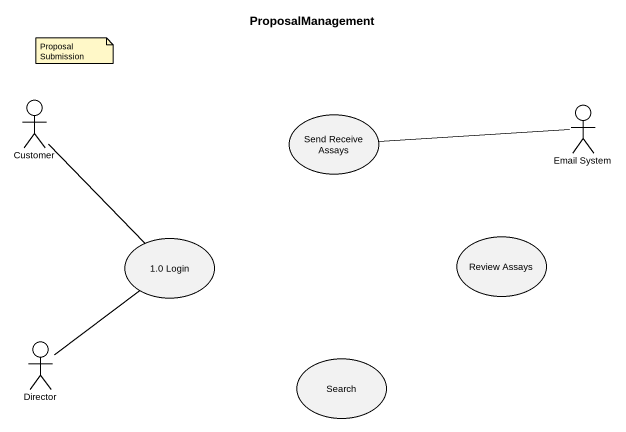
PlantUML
@startuml
title ProposalManagement
actor Customer
usecase "Send Receive Assays" as Send_Receive_Assays
actor "Email System" as Email_System
usecase "1.0 Login" as u1_0_Login
usecase "Review Assays" as Review_Assays
actor Director
usecase Search
Customer -- u1_0_Login
Send_Receive_Assays -right- Email_System
Director -up- u1_0_Login
note as N1
  Proposal Submission
end note
@enduml
